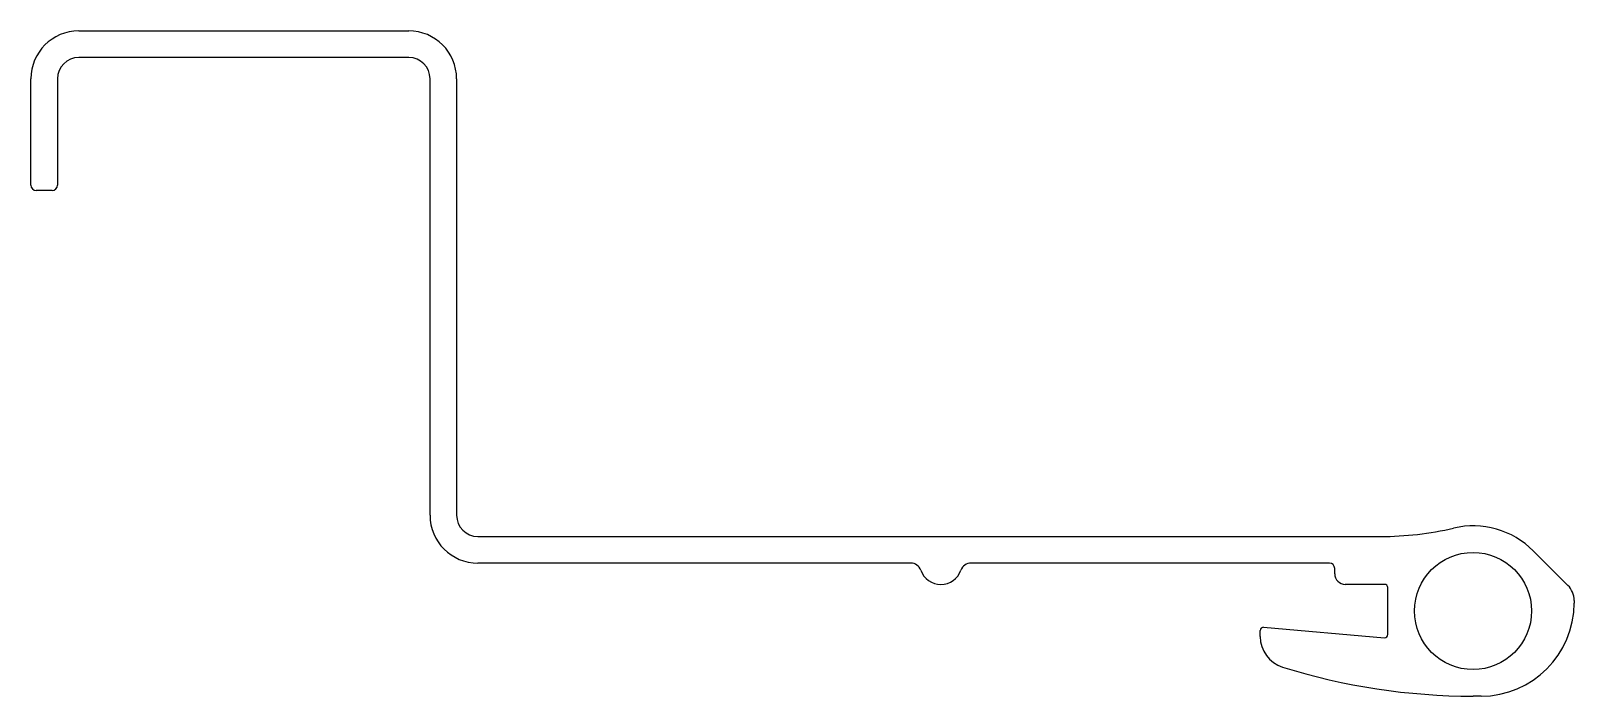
# Model space of a CAD drawing. Extents: x 636 to 781, y 551 to 614.
import ezdxf

# ---------------------------------------------------------------- set-up
doc = ezdxf.new("R2010")
doc.units = 0
doc.layers.get('0').update_dxf_attribs({"linetype": 'CONTINUOUS'})

msp = doc.modelspace()

# ---------------------------------------------------------------- linework, layer by layer
at = {"color": 7}
for p, q in [((640.86, 613.62), (671.86, 613.62)), ((671.86, 611.12), (640.86, 611.12)), ((636.36, 599.12), (636.36, 609.12)), ((638.86, 609.12), (638.86, 599.12)), ((673.86, 568.12), (673.86, 609.12)), ((676.36, 609.12), (676.36, 568.12)), ((638.36, 598.62), (636.86, 598.62)), ((678.36, 566.12), (763.2, 566.12)), ((777.51, 564.78), (780.77, 561.52)), ((719.03, 563.62), (678.36, 563.62)), ((758.36, 563.62), (724.69, 563.62)), ((758.86, 562.62), (758.86, 563.12)), ((763.56, 561.62), (759.86, 561.62)), ((763.86, 556.9), (763.86, 561.32)), ((781.36, 560.11), (781.36, 559.87)), ((751.86, 556.72), (751.86, 557.29)), ((752.18, 557.59), (763.53, 556.6)), ((772.61, 551.12), (771.86, 551.12))]:
    msp.add_line(p, q, dxfattribs=at)
msp.add_circle((771.86, 559.12), 5.5)
for centre, radius, start, end in [((640.86, 609.12), 4.5, 90, 180), ((671.86, 609.12), 4.5, 0, 90), ((640.86, 609.12), 2, 90, 180), ((671.86, 609.12), 2, 360, 90), ((636.86, 599.12), 0.5, 180, 270), ((638.36, 599.12), 0.5, 270, 360), ((678.36, 568.12), 4.5, 180, 270), ((678.36, 568.12), 2, 180, 270), ((771.86, 559.12), 8, 45, 103.1736), ((763.2, 596.12), 30, 270, 283.1736), ((719.03, 562.62), 1, 19.4712, 90), ((721.86, 563.62), 2, 199.4712, 340.5288), ((724.69, 562.62), 1, 90, 160.5288), ((758.36, 563.12), 0.5, 0, 90), ((759.86, 562.62), 1, 180, 270), ((763.56, 561.32), 0.3, 0, 90), ((779.36, 560.11), 2, 0, 45), ((772.61, 559.87), 8.75, 270, 0), ((752.16, 557.29), 0.3, 85, 180), ((763.56, 556.9), 0.3, 265, 0), ((754.86, 556.72), 3, 180, 252.6477), ((771.86, 611.12), 60, 252.6477, 270)]:
    msp.add_arc(centre, radius, start, end, dxfattribs=at)

doc.saveas('drawing.dxf')
